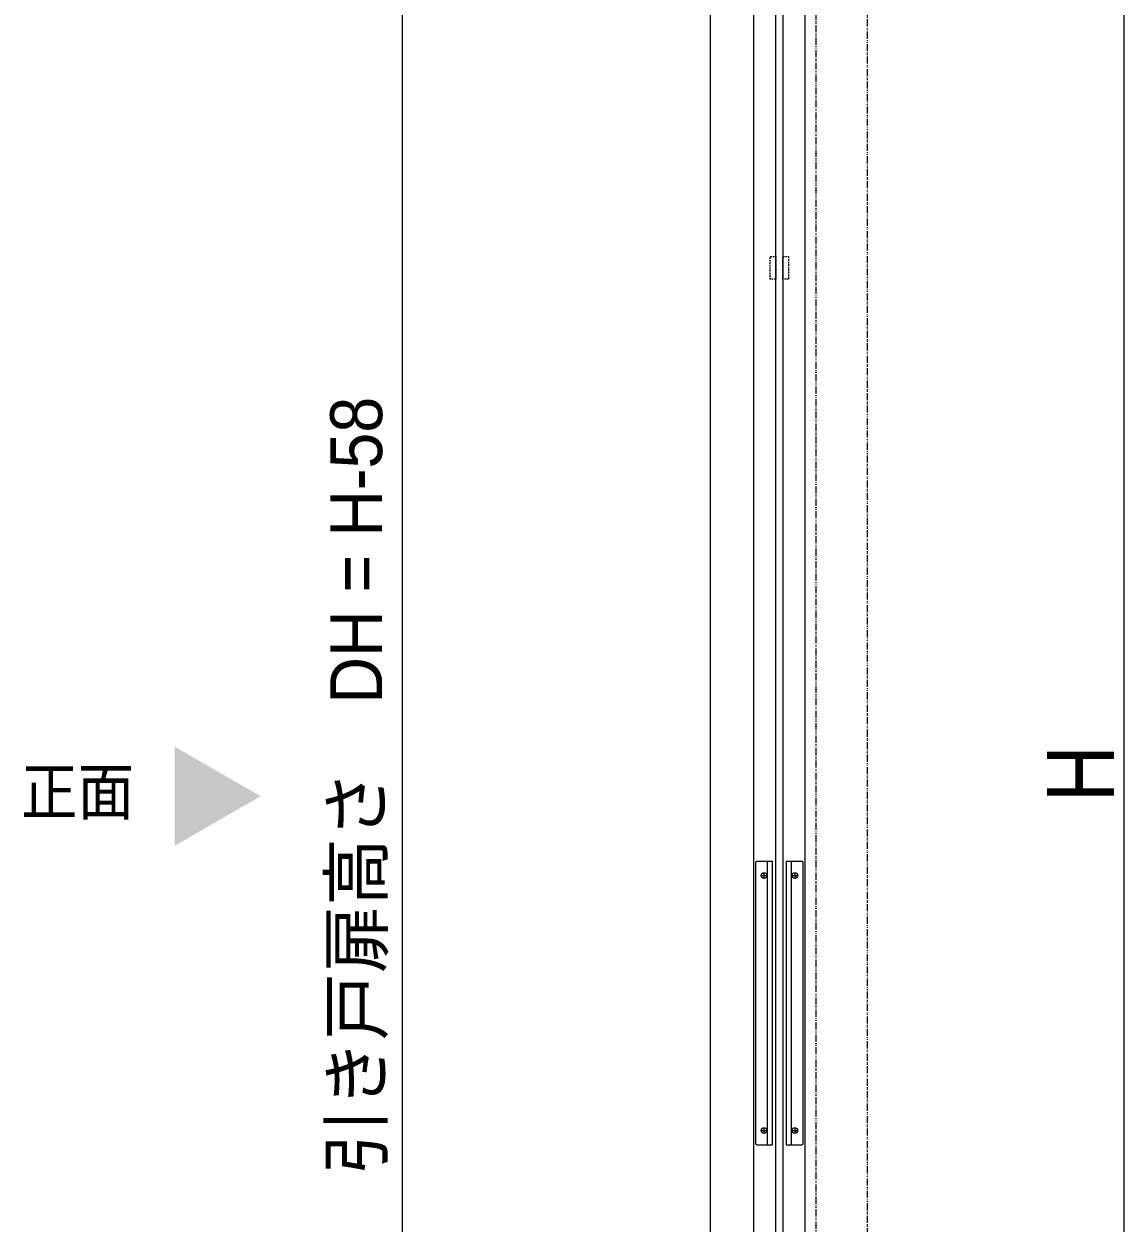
# Model space of a CAD drawing. Units: millimetres, scale not verified. Extents: x -6062 to 6062, y -3045 to 3045.
# Drawn here: x -1766 to -989, y -992 to -146 of the extents above; entities that cross this region are included whole.
import ezdxf
from ezdxf.enums import TextEntityAlignment as Align

# ---------------------------------------------------------------- set-up
doc = ezdxf.new("R2010")
doc.units = ezdxf.units.MM
doc.header["$LTSCALE"] = 20
doc.linetypes.add('DASHED1', pattern=[1.8, 1.2, -0.6])
doc.linetypes.add('DOUBLE_CHAIN1', pattern=[8.8, 5, -1, 0.6, -0.6, 0.6, -1])
for name, color, linetype, lineweight in [('0-0_2寸法-1', 7, 'Continuous', 9), ('0-3_2寸法-3', 7, 'Continuous', 9), ('0-5_3一般', 7, 'Continuous', 9)]:
    doc.layers.add(name, color=color, linetype=linetype, lineweight=lineweight)
doc.styles.add('ＭＳ ゴシック', font='')
doc.styles.add('ＭＳ Ｐゴシック', font='')
doc.styles.get('ＭＳ ゴシック').set_extended_font_data('MS Gothic')
doc.styles.get('ＭＳ Ｐゴシック').set_extended_font_data('MS PGothic')

# ---------------------------------------------------------------- blocks, each defined once
blk = doc.blocks.new('グループ-8')
at = {"layer": '0-5_3一般'}
blk.add_lwpolyline([(10749.3, 9100), (11469.3, 9100), (11469.3, -36680), (10749.3, -36680)], close=True, dxfattribs=at)
blk = doc.blocks.new('グループ-10')
at = {"layer": '0-5_3一般'}
for p, q in [((10772.3, -14760), (10772.3, -18720)), ((10892.3, -14984), (10892.3, -14896)), ((10942.3, -18740), (10942.3, -14740)), ((11276.3, -14740), (11276.3, -18740)), ((11326.3, -14896), (11326.3, -14984)), ((11446.3, -18720), (11446.3, -14760)), ((10848.3, -14940), (10936.3, -14940)), ((11282.3, -14940), (11370.3, -14940)), ((10848.3, -18540), (10936.3, -18540)), ((10892.3, -18584), (10892.3, -18496)), ((11282.3, -18540), (11370.3, -18540)), ((11326.3, -18496), (11326.3, -18584))]:
    blk.add_line(p, q, dxfattribs=at)
for points in [[(10792.3, -18740), (11012.3, -18740), (11012.3, -14740), (10792.3, -14740)], [(11426.3, -14740), (11206.3, -14740), (11206.3, -18740), (11426.3, -18740)]]:
    blk.add_lwpolyline(points, dxfattribs=at)
for centre in [(10892.3, -14940), (11326.3, -14940), (10892.3, -18540), (11326.3, -18540)]:
    blk.add_circle(centre, 40, dxfattribs=at)
for centre, start, end in [((10792.3, -14760), 135, 180), ((10792.3, -14760), 90, 135), ((11426.3, -14760), 45, 90), ((11426.3, -14760), 0, 45), ((10792.3, -18720), 180, 225), ((10792.3, -18720), 225, 270), ((11426.3, -18720), 270, 315), ((11426.3, -18720), 315, 0)]:
    blk.add_arc(centre, 20, start, end, dxfattribs=at)
blk = doc.blocks.new('グループ-17')
at = {"layer": '0-5_3一般'}
blk.add_lwpolyline([(11159.3, 8580), (11159.3, -36220), (11059.3, -36220), (11059.3, 8580)], close=True, dxfattribs=at)
blk = doc.blocks.new('グループ-20')
at = {"layer": '0-5_3一般', "linetype": 'DOUBLE_CHAIN1'}
for p, q in [((11629.3, -37000), (11629.3, 10000)), ((12349.3, 10000), (12349.3, -37000))]:
    blk.add_line(p, q, dxfattribs=at)
at = {"layer": '0-5_3一般', "linetype": 'DASHED1'}
for points in [[(10979.3, -6200), (11059.3, -6200), (11059.3, -6520), (10979.3, -6520)], [(11159.3, -6200), (11239.3, -6200), (11239.3, -6520), (11159.3, -6520)]]:
    blk.add_lwpolyline(points, close=True, dxfattribs=at)
at = {"layer": '0-5_3一般'}
for name in ['グループ-8', 'グループ-17', 'グループ-10']:
    blk.add_blockref(name, (0, 0), dxfattribs=at)
blk = doc.blocks.new('グループ-21')
at = {"layer": '0-5_3一般'}
blk.add_blockref('グループ-20', (0, 0), dxfattribs=at)

msp = doc.modelspace()

# ---------------------------------------------------------------- linework, layer by layer
at = {"layer": '0-0_2寸法-1'}
for p, q in [((-988.56, -1837.29), (-988.56, 487.29)), ((-1498.54, 442.29), (-1498.54, -1824.29))]:
    msp.add_line(p, q, dxfattribs=at)
at = {"layer": '0-3_2寸法-3'}
msp.add_solid([(-1659.28, -655.93), (-1598.54, -691), (-1659.28, -726.07)], dxfattribs=at)
at = {"layer": '0-5_3一般'}
msp.add_line((-1281.04, 500), (-1281.04, -1850), dxfattribs=at)

# ---------------------------------------------------------------- block references
at = {"layer": '0-5_3一般', "xscale": 0.05, "yscale": 0.05}
msp.add_blockref('グループ-21', (-1787.5, 0), dxfattribs=at)

# ---------------------------------------------------------------- texts
at = {"layer": '0-0_2寸法-1', "style": 'ＭＳ Ｐゴシック'}
for s, height, width, p in [('引き戸扉高さ\u3000DH = H-58', 36.69, 0.95, (-1501.65, -958.43)), ('H', 47.21, 0.9, (-981.49, -695.25))]:
    msp.add_text(s, height=height, rotation=90, dxfattribs=dict(at, width=width)).set_placement(p, align=Align.BOTTOM_LEFT)
at = {"layer": '0-3_2寸法-3', "style": 'ＭＳ ゴシック', "width": 0.9}
msp.add_text('正面', height=32.55, dxfattribs=at).set_placement((-1767.76, -713.78), align=Align.BOTTOM_LEFT)

doc.saveas('drawing.dxf')
